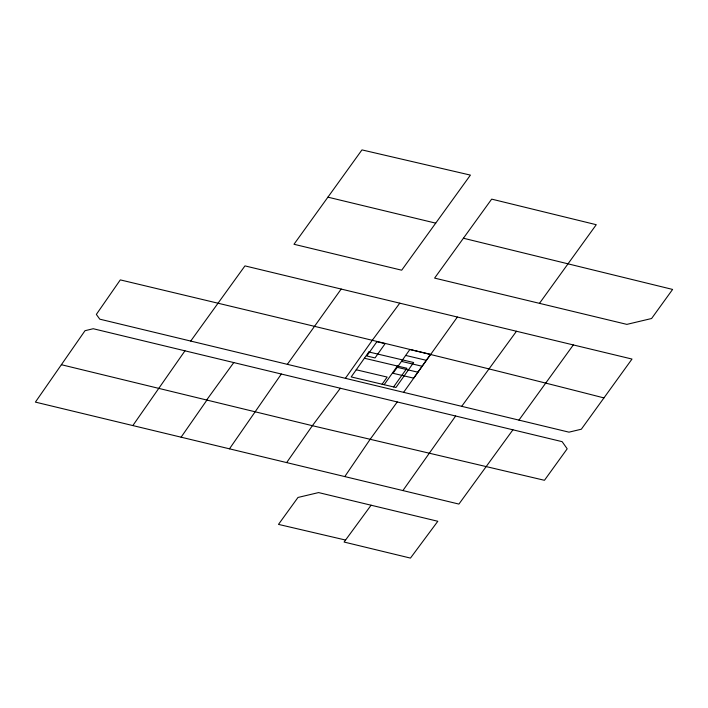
<?xml version="1.0" encoding="UTF-8"?>
<svg xmlns="http://www.w3.org/2000/svg" width="708" height="708" viewBox="0 0 708 708"><rect width="100%" height="100%" fill="white"/><g stroke="black" fill="none" stroke-linecap="round" stroke-linejoin="round"><path stroke-width="1.06" d="M344.787 476.581L370.045 439.456L397.259 401.932M281.333 374.019L229.463 448.837M61.384 364.709L312.378 425.694L544.452 480.298L567.197 448.801L562.125 441.659L93.217 328.724L85.004 330.707L35.4 402.109L132.839 425.57L184.965 350.814M181.089 437.199L206.94 400.055M132.839 425.57L286.651 462.59L312.378 425.694L340.344 388.241M345.389 378.311L372.629 339.813L399.772 303.166M382.108 384.214L387.161 377.072L356.239 369.78M384.17 384.701L397.383 366.018M455.642 416.003L402.896 490.564L286.651 462.59M341.194 289.05L287.342 364.328M393.595 386.922L406.914 368.266L364.399 358.239M403.613 392.329L457.377 317.034L632.005 359.053L581.33 429.216L568.984 432.163L99.775 319.166L96.341 314.414L120.307 279.89C281.713 318.45 443.19 356.664 603.942 397.914M190.726 341.052L244.959 265.889L457.377 317.034M435.712 223.144L401.693 270.199L293.988 244.269L361.956 149.901L470.413 175.106L435.712 223.144L327.91 197.16M539.478 303.343L596.26 224.702L491.671 199.125L434.606 278.102L626.872 324.379L651.59 318.511L672.6 289.43L463.421 238.233M518.946 420.109L573.33 344.929M206.656 400.002L233.773 362.567M512.928 429.8L458.917 504.078L402.896 490.564M461.722 406.312L516.486 331.238M371.089 505.22L344.097 542.045L410.454 558.099L437.818 521.274L318.582 492.582L297.988 497.459L278.492 524.389L345.548 540.045M405.675 355.434L426.287 360.301M401.463 361.381L422.074 366.248M397.25 367.337L417.862 372.196M368.841 351.964L351.186 376.921L395.967 387.488L413.631 362.531L368.841 351.964M376.904 341.699L366.797 355.982L375.036 357.929L385.143 343.646L376.904 341.699M409.888 349.486L393.037 373.284L413.649 378.152L430.499 354.345L409.888 349.486"/></g></svg>
